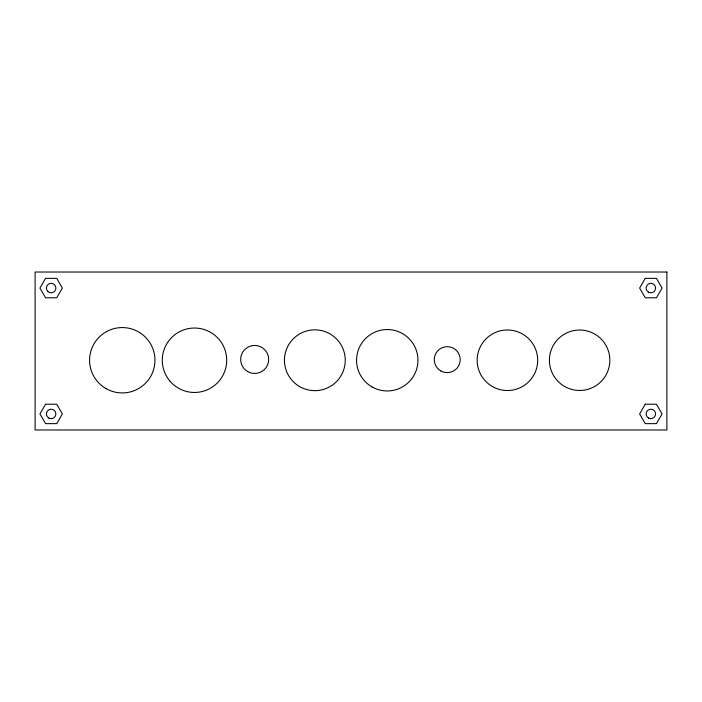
<?xml version="1.0" encoding="UTF-8"?>
<svg xmlns="http://www.w3.org/2000/svg" width="702" height="702" viewBox="0 0 702 702"><rect width="100%" height="100%" fill="white"/><g stroke="black" fill="none" stroke-linecap="round" stroke-linejoin="round"><path stroke-width="1.05" d="M649.622 418.506L650.851 418.664M45.542 278.361L39.935 288.074L45.542 297.788L56.757 297.788L62.364 288.074L56.757 278.361L45.542 278.361M45.542 404.212L39.935 413.926L45.542 423.639L56.757 423.639L62.364 413.926L56.757 404.212L45.542 404.212M645.243 278.361L639.636 288.074L645.243 297.788L656.458 297.788L662.065 288.074L656.458 278.361L645.243 278.361M645.243 404.212L639.636 413.926L645.243 423.639L656.458 423.639L662.065 413.926L656.458 404.212L645.243 404.212M666.9 272.025L35.1 272.025L35.1 429.975L666.9 429.975L666.9 272.025M47.797 291.427A4.739 4.739 0 0 0 55.721 289.303A4.739 4.739 0 0 0 49.921 283.494A4.739 4.739 0 0 0 47.797 291.427M648.481 292.172A4.739 4.739 0 0 0 655.589 288.074A4.739 4.739 0 0 0 648.481 283.968A4.739 4.739 0 0 0 648.481 292.172M648.481 418.032A4.739 4.739 0 0 0 655.589 413.926A4.739 4.739 0 0 0 648.481 409.828A4.739 4.739 0 0 0 648.481 418.032M48.78 418.032A4.739 4.739 0 0 0 55.888 413.926A4.739 4.739 0 0 0 48.78 409.828A4.739 4.739 0 0 0 48.78 418.032M371.911 386.837A30.704 30.704 0 0 0 417.962 360.249A30.704 30.704 0 0 0 371.911 333.661A30.704 30.704 0 0 0 371.911 386.837M492.286 386.469A30.274 30.274 0 0 0 537.688 360.249A30.274 30.274 0 0 0 492.286 334.038A30.274 30.274 0 0 0 492.286 386.469M564.522 386.425A30.221 30.221 0 0 0 609.854 360.249A30.221 30.221 0 0 0 564.522 334.082A30.221 30.221 0 0 0 564.522 386.425M440.759 370.875A12.961 12.961 0 0 0 460.205 359.652A12.961 12.961 0 0 0 440.759 348.429A12.961 12.961 0 0 0 440.759 370.875M299.64 386.583A30.405 30.405 0 0 0 345.252 360.249A30.405 30.405 0 0 0 299.64 333.924A30.405 30.405 0 0 0 299.64 386.583M105.932 388.557A32.687 32.687 0 0 0 154.958 360.249A32.687 32.687 0 0 0 105.932 331.941A32.687 32.687 0 0 0 105.932 388.557M169.814 380.958A32.213 32.213 0 0 0 224.754 371.27A32.213 32.213 0 0 0 188.899 328.527A32.213 32.213 0 0 0 169.814 380.958M247.674 371.569A13.996 13.996 0 0 0 268.664 359.45A13.996 13.996 0 0 0 247.674 347.332A13.996 13.996 0 0 0 247.674 371.569"/></g></svg>
